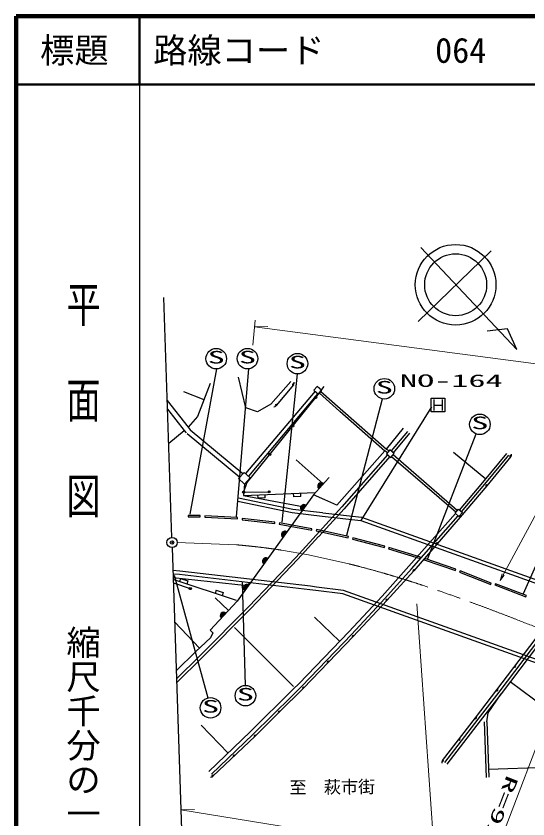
# Model space of a CAD drawing. Units: millimetres, scale not verified. Extents: x 40000 to 680000, y 20000 to 380000.
# Drawn here: x 40000 to 114682, y 262716 to 380000 of the extents above; entities that cross this region are included whole.
import ezdxf
from ezdxf.enums import TextEntityAlignment as Align

# ---------------------------------------------------------------- set-up
doc = ezdxf.new("R2010")
doc.units = ezdxf.units.MM
doc.header["$LTSCALE"] = 1000
doc.header["$PDMODE"] = 32
doc.header["$PDSIZE"] = 500
doc.linetypes.add('CHAIN', pattern=[18.5, 12, -1.5, 3.5, -1.5])
for name, color, linetype, lineweight in [('M-BGD', 7, 'Continuous', 25), ('M-BMK', 2, 'CHAIN', 13), ('M-BMK-SRVR', 3, 'Continuous', 25), ('M-STR-HTXT', 7, 'Continuous', 13), ('M-STR-STRC', 7, 'Continuous', 25), ('M-TTL', 2, 'Continuous', 140), ('M-TTL-BAND', 7, 'Continuous', 25), ('M-TTL-LINE', 7, 'Continuous', 50)]:
    doc.layers.add(name, color=color, linetype=linetype, lineweight=lineweight)
for name, color, linetype in [('M-BMK-HTXT', 7, 'Continuous'), ('M-OTRS', 6, 'Continuous'), ('M-TTL-TXT', 7, 'Continuous')]:
    doc.layers.add(name, color=color, linetype=linetype)
doc.styles.add('@ＭＳ ゴシック', font='')
doc.styles.add('ＭＳ ゴシック', font='')
doc.styles.get('@ＭＳ ゴシック').set_extended_font_data('@MS Gothic')
doc.styles.get('ＭＳ ゴシック').set_extended_font_data('MS Gothic')

# ---------------------------------------------------------------- blocks, each defined once
blk = doc.blocks.new('open_arrow')
at = {"color": 0, "linetype": 'Continuous', "lineweight": -2}
blk.add_lwpolyline([(7.5, 1.25), (0, 0), (7.5, -1.25)], dxfattribs=at)

msp = doc.modelspace()

# ---------------------------------------------------------------- linework, layer by layer
at = {"layer": 'M-BGD'}
for p, q in [((73525, 322788), (72440, 327260)), ((68331, 326348), (66461, 321513)), ((80077, 326609), (77173, 323287)), ((80464, 326135), (77960, 323105)), ((64412, 325138), (67414, 323976)), ((83627, 325210), (73478, 313162)), ((83953, 325889), (83464, 325329)), ((83464, 325329), (84124, 324751)), ((84883, 325895), (83710, 324266)), ((84614, 325311), (83953, 325889)), ((84124, 324751), (84614, 325311)), ((84254, 324890), (87201, 322287)), ((84485, 325152), (87269, 322694)), ((62060, 323842), (65132, 319930)), ((83710, 324266), (73681, 311839)), ((84047, 324856), (73899, 312807)), ((62102, 322574), (64534, 319477)), ((75215, 322179), (73525, 322788)), ((77173, 323287), (75215, 322179)), ((87286, 322691), (94035, 316730)), ((66461, 321513), (65132, 319930)), ((87219, 322284), (93804, 316468)), ((62268, 317606), (64534, 319477)), ((64534, 319477), (64796, 319120)), ((64953, 319025), (72630, 312629)), ((65132, 319930), (65401, 319563)), ((65401, 319563), (73078, 313167)), ((94035, 316730), (96536, 319816)), ((97115, 319337), (94723, 316475)), ((97422, 319080), (95026, 316214)), ((94414, 316466), (94005, 316754)), ((93804, 316468), (86801, 308535)), ((94213, 315927), (87549, 308284)), ((94516, 315666), (87847, 308017)), ((94184, 316200), (93804, 316468)), ((94550, 316625), (94061, 316059)), ((94061, 316059), (94662, 315539)), ((95151, 316105), (94550, 316625)), ((94662, 315539), (95151, 316105)), ((94771, 315665), (104151, 307566)), ((95000, 315929), (104380, 307831)), ((103805, 316304), (108532, 312400)), ((108096, 311872), (111599, 316113)), ((108403, 311616), (111907, 315858)), ((112173, 315650), (108676, 311373)), ((80866, 315184), (84808, 311663)), ((73257, 313327), (72463, 312431)), ((74147, 312538), (73257, 313327)), ((72463, 312431), (73353, 311642)), ((73353, 311642), (74147, 312538)), ((85570, 312517), (83390, 310075)), ((85637, 312570), (85588, 312515)), ((73353, 311642), (73196, 309984)), ((73681, 311839), (73201, 310437)), ((104703, 307842), (108096, 311872)), ((108676, 311373), (104820, 306804)), ((105009, 307584), (108403, 311616)), ((83390, 310075), (72282, 294547)), ((73196, 309984), (83617, 310417)), ((73196, 309984), (82017, 308321)), ((73201, 310437), (76917, 310506)), ((75301, 309571), (75280, 310071)), ((76343, 309614), (76322, 310114)), ((80511, 309788), (80490, 310287)), ((81553, 309831), (80511, 309788)), ((81553, 309831), (81533, 310331)), ((85038, 309328), (83390, 310075)), ((72348, 309140), (80288, 307479)), ((72450, 309629), (80369, 307973)), ((76343, 309614), (75301, 309571)), ((86801, 308535), (85056, 309326)), ((80288, 307479), (84643, 306963)), ((80369, 307973), (84726, 307457)), ((82017, 308321), (81724, 307845)), ((87847, 308017), (84165, 303987)), ((87549, 308284), (84286, 304712)), ((84744, 307455), (90396, 306784)), ((97302, 299617), (104099, 307337)), ((104060, 307366), (104570, 307970)), ((104616, 306896), (104060, 307366)), ((104570, 307970), (105127, 307500)), ((105127, 307500), (104616, 306896)), ((66849, 307061), (65096, 307061)), ((65096, 307061), (65096, 306861)), ((65096, 306861), (66849, 306861)), ((66849, 306861), (66849, 307061)), ((67552, 307001), (67541, 306802)), ((67541, 306802), (72313, 306536)), ((72324, 306735), (67552, 307001)), ((72313, 306536), (72324, 306735)), ((73006, 306624), (72983, 306425)), ((72983, 306425), (77743, 305879)), ((77766, 306078), (73006, 306624)), ((84661, 306961), (90281, 306295)), ((90281, 306295), (152512, 283959)), ((90396, 306784), (152246, 284586)), ((97713, 299252), (104512, 306973)), ((104820, 306804), (98033, 298980)), ((77743, 305879), (77766, 306078)), ((78440, 305972), (78404, 305775)), ((78404, 305775), (83139, 304919)), ((83175, 305115), (78440, 305972)), ((83139, 304919), (83175, 305115)), ((83815, 305012), (83771, 304817)), ((84300, 304903), (83815, 305012)), ((84268, 304714), (80795, 300913)), ((84147, 303989), (81088, 300640)), ((83771, 304817), (84267, 304705)), ((84285, 304703), (88466, 303764)), ((88510, 303959), (84318, 304901)), ((88466, 303764), (88510, 303959)), ((89153, 303777), (89102, 303584)), ((93798, 302561), (89153, 303777)), ((89102, 303584), (93747, 302368)), ((93747, 302368), (93798, 302561)), ((94377, 302367), (94319, 302176)), ((94319, 302176), (98970, 300768)), ((99028, 300959), (94377, 302367)), ((80795, 300913), (73896, 293687)), ((81088, 300640), (74183, 293407)), ((98970, 300768), (99028, 300959)), ((99622, 300746), (99558, 300557)), ((99558, 300557), (104124, 299026)), ((104188, 299216), (99622, 300746)), ((93415, 295283), (97302, 299617)), ((93821, 294912), (97713, 299252)), ((104124, 299026), (104188, 299216)), ((63881, 298928), (62889, 298997)), ((63835, 298430), (62906, 298495)), ((73707, 296766), (62925, 297925)), ((82848, 296203), (63835, 298430)), ((82935, 296696), (63881, 298928)), ((98033, 298980), (94110, 294646)), ((104796, 298961), (104723, 298775)), ((104723, 298775), (109253, 296987)), ((109326, 297174), (104796, 298961)), ((72157, 294650), (62934, 297670)), ((62948, 297228), (65422, 296360)), ((64009, 297844), (63854, 297369)), ((64009, 297844), (65047, 297504)), ((65047, 297504), (64892, 297029)), ((74035, 297188), (73707, 296766)), ((109253, 296987), (109326, 297174)), ((109940, 297083), (109868, 296896)), ((109868, 296896), (114382, 295153)), ((114454, 295339), (109940, 297083)), ((69199, 296145), (69043, 295670)), ((69199, 296145), (70237, 295805)), ((70237, 295805), (70081, 295330)), ((83759, 296096), (82866, 296201)), ((83819, 296593), (82935, 296696)), ((87655, 295608), (83759, 296096)), ((87772, 296097), (83819, 296593)), ((140598, 276615), (87655, 295608)), ((140763, 277087), (87772, 296097)), ((72282, 294547), (68307, 290305)), ((69068, 294992), (71001, 293180)), ((88528, 290031), (93415, 295283)), ((88928, 289654), (93821, 294912)), ((94110, 294646), (89177, 289364)), ((114382, 295153), (114454, 295339)), ((73896, 293687), (66807, 286550)), ((74183, 293407), (67089, 286266)), ((83531, 292204), (87214, 288664)), ((63141, 291466), (66777, 287682)), ((110132, 281558), (118023, 291983)), ((118320, 291694), (110453, 281232)), ((118641, 291454), (110771, 280988)), ((68307, 290305), (68702, 289920)), ((68702, 289920), (68352, 289195)), ((71880, 290674), (80484, 282039)), ((81298, 282509), (88528, 290031)), ((68352, 289195), (66243, 287169)), ((81691, 282123), (88928, 289654)), ((89177, 289364), (81931, 281823)), ((66243, 287169), (63379, 284339)), ((66807, 286550), (63416, 283205)), ((67089, 286266), (63435, 282661)), ((117216, 278926), (112108, 282767)), ((74174, 275430), (80420, 281653)), ((81931, 281823), (80173, 280067)), ((80282, 280720), (81691, 282123)), ((80438, 281651), (81298, 282509)), ((107045, 277508), (110132, 281558)), ((74559, 275037), (80264, 280722)), ((110453, 281232), (107390, 277312)), ((110771, 280988), (107706, 277067)), ((108861, 278206), (110771, 280988)), ((80155, 280069), (74867, 274787)), ((108673, 276894), (108861, 278206)), ((102215, 271240), (107045, 277508)), ((107390, 277312), (102511, 270974)), ((107706, 277067), (102828, 270730)), ((108274, 276879), (108567, 268782)), ((108673, 276894), (108967, 268797)), ((67000, 276423), (70937, 272322)), ((68133, 269630), (74174, 275430)), ((68514, 269234), (74559, 275037)), ((74867, 274787), (68728, 268950)), ((121023, 270360), (108926, 269921))]:
    msp.add_line(p, q, dxfattribs=at)
for centre, radius in [((83710, 324266), 150), ((83710, 324266), 100), ((83710, 324266), 50), ((80367, 320124), 150), ((80367, 320124), 100), ((80367, 320124), 50), ((77024, 315981), 150), ((77024, 315981), 100), ((77024, 315981), 50), ((73201, 310437), 150), ((73201, 310437), 100), ((73201, 310437), 50), ((76917, 310506), 150), ((76917, 310506), 100), ((76917, 310506), 50), ((65422, 296360), 150), ((65422, 296360), 100), ((65422, 296360), 50)]:
    msp.add_circle(centre, radius, dxfattribs=at)
for centre, radius, start, end in [((80464, 326135), 150, 50.43173, 230.43173), ((80464, 326135), 100, 50.43173, 230.43173), ((80464, 326135), 50, 50.43173, 230.43173), ((80078, 326454), 500, 320.43173, 5.43173), ((77575, 323424), 500, 275.43173, 320.43173), ((77960, 323105), 150, 50.43173, 230.43173), ((77960, 323105), 100, 50.43173, 230.43173), ((77960, 323105), 50, 50.43173, 230.43173), ((112173, 315650), 150, 50.73434, 230.73434), ((112173, 315650), 100, 50.73434, 230.73434), ((112173, 315650), 50, 50.73434, 230.73434), ((111786, 315966), 500, 320.73434, 5.73434), ((84505, 311324), 500, 48.23271, 228.23271), ((84505, 311324), 500, 48.23271, 228.23271), ((84505, 311324), 450, 48.23271, 228.23271), ((84505, 311324), 400, 48.23271, 228.23271), ((84505, 311324), 350, 48.23271, 228.23271), ((84505, 311324), 300, 48.23271, 228.23271), ((84505, 311324), 250, 48.23271, 228.23271), ((84505, 311324), 200, 48.23271, 228.23271), ((84505, 311324), 150, 48.23271, 228.23271), ((84505, 311324), 100, 48.23271, 228.23271), ((84505, 311324), 50, 48.23271, 228.23271), ((108676, 311373), 150, 50.73434, 229.83811), ((108676, 311373), 100, 50.73434, 229.83811), ((108676, 311373), 50, 50.73434, 229.83811), ((82001, 308134), 500, 54.42335, 234.42335), ((82001, 308134), 500, 54.42335, 234.42335), ((82001, 308134), 450, 54.42335, 234.42335), ((82001, 308134), 400, 54.42335, 234.42335), ((82001, 308134), 350, 54.42335, 234.42335), ((82001, 308134), 300, 54.42335, 234.42335), ((82001, 308134), 250, 54.42335, 234.42335), ((82001, 308134), 200, 54.42335, 234.42335), ((82001, 308134), 150, 54.42335, 234.42335), ((82001, 308134), 100, 54.42335, 234.42335), ((82001, 308134), 50, 54.42335, 234.42335), ((104820, 306804), 150, 49.83811, 229.05732), ((104820, 306804), 100, 49.83811, 229.05732), ((104820, 306804), 50, 49.83811, 229.05732), ((79224, 304252), 500, 54.42335, 234.42335), ((79224, 304252), 500, 54.42335, 234.42335), ((79224, 304252), 450, 54.42335, 234.42335), ((79224, 304252), 400, 54.42335, 234.42335), ((79224, 304252), 350, 54.42335, 234.42335), ((79224, 304252), 300, 54.42335, 234.42335), ((79224, 304252), 250, 54.42335, 234.42335), ((79224, 304252), 200, 54.42335, 234.42335), ((79224, 304252), 150, 54.42335, 234.42335), ((79224, 304252), 100, 54.42335, 234.42335), ((79224, 304252), 50, 54.42335, 234.42335), ((101426, 302892), 150, 49.05732, 229.05732), ((101426, 302892), 100, 49.05732, 229.05732), ((101426, 302892), 50, 49.05732, 229.05732), ((76447, 300370), 500, 54.42335, 234.42335), ((76447, 300370), 500, 54.42335, 234.42335), ((76447, 300370), 450, 54.42335, 234.42335), ((76447, 300370), 400, 54.42335, 234.42335), ((76447, 300370), 350, 54.42335, 234.42335), ((76447, 300370), 300, 54.42335, 234.42335), ((76447, 300370), 250, 54.42335, 234.42335), ((76447, 300370), 200, 54.42335, 234.42335), ((76447, 300370), 150, 54.42335, 234.42335), ((76447, 300370), 100, 54.42335, 234.42335), ((76447, 300370), 50, 54.42335, 234.42335), ((98033, 298980), 150, 49.05732, 227.85546), ((98033, 298980), 100, 49.05732, 227.85546), ((98033, 298980), 50, 49.05732, 227.85546), ((73670, 296488), 500, 54.42335, 234.42335), ((73670, 296488), 500, 54.42335, 234.42335), ((73670, 296488), 450, 54.42335, 234.42335), ((73670, 296488), 400, 54.42335, 234.42335), ((73670, 296488), 350, 54.42335, 234.42335), ((73670, 296488), 300, 54.42335, 234.42335), ((73670, 296488), 250, 54.42335, 234.42335), ((73670, 296488), 200, 54.42335, 234.42335), ((73670, 296488), 150, 54.42335, 234.42335), ((73670, 296488), 100, 54.42335, 234.42335), ((73670, 296488), 50, 54.42335, 234.42335), ((94110, 294646), 150, 47.85546, 226.9559), ((94110, 294646), 100, 47.85546, 226.9559), ((94110, 294646), 50, 47.85546, 226.9559), ((70294, 292426), 500, 46.85528, 226.85528), ((70294, 292426), 500, 46.85528, 226.85528), ((70294, 292426), 450, 46.85528, 226.85528), ((70294, 292426), 400, 46.85528, 226.85528), ((70294, 292426), 350, 46.85528, 226.85528), ((70294, 292426), 300, 46.85528, 226.85528), ((70294, 292426), 250, 46.85528, 226.85528), ((70294, 292426), 200, 46.85528, 226.85528), ((70294, 292426), 150, 46.85528, 226.85528), ((70294, 292426), 100, 46.85528, 226.85528), ((70294, 292426), 50, 46.85528, 226.85528), ((89177, 289364), 150, 46.9559, 226.143), ((89177, 289364), 100, 46.9559, 226.143), ((89177, 289364), 50, 46.9559, 226.143), ((85554, 285593), 150, 46.143, 226.143), ((85554, 285593), 100, 46.143, 226.143), ((85554, 285593), 50, 46.143, 226.143), ((112762, 285033), 150, 232.87832, 52.87832), ((112762, 285033), 100, 232.87832, 52.87832), ((112762, 285033), 50, 232.87832, 52.87832), ((81931, 281823), 150, 46.143, 224.96378), ((81931, 281823), 100, 46.143, 224.96378), ((81931, 281823), 50, 46.143, 224.96378), ((110132, 281558), 150, 232.68092, 52.87832), ((110132, 281558), 100, 232.68092, 52.87832), ((110132, 281558), 50, 232.68092, 52.87832), ((78390, 278306), 150, 44.96378, 224.96378), ((78390, 278306), 100, 44.96378, 224.96378), ((78390, 278306), 50, 44.96378, 224.96378), ((107045, 277508), 150, 232.38328, 52.68092), ((107045, 277508), 100, 232.38328, 52.68092), ((107045, 277508), 50, 232.38328, 52.68092), ((74867, 274787), 150, 44.96378, 223.55948), ((74867, 274787), 100, 44.96378, 223.55948), ((74867, 274787), 50, 44.96378, 223.55948), ((104630, 274374), 150, 232.38328, 52.38328), ((104630, 274374), 100, 232.38328, 52.38328), ((104630, 274374), 50, 232.38328, 52.38328), ((71798, 271869), 150, 43.55948, 223.55948), ((71798, 271869), 100, 43.55948, 223.55948), ((71798, 271869), 50, 43.55948, 223.55948), ((102611, 270935), 500, 142.38328, 187.38328), ((102215, 271240), 150, 232.38328, 52.38328), ((102215, 271240), 100, 232.38328, 52.38328), ((102215, 271240), 50, 232.38328, 52.38328), ((68384, 269312), 500, 268.55948, 313.55948), ((68728, 268950), 150, 43.55948, 223.55948), ((68728, 268950), 100, 43.55948, 223.55948), ((68728, 268950), 50, 43.55948, 223.55948)]:
    msp.add_arc(centre, radius, start, end, dxfattribs=at)
at = {"layer": 'M-BMK'}
for p, q in [((63506, 303074), (72141, 302760)), ((78744, 301982), (82663, 301274)), ((82663, 301274), (88556, 299981))]:
    msp.add_line(p, q, dxfattribs=at)
msp.add_arc((63859, 204107), 99000, 81.35093, 85.19919, dxfattribs=at)
msp.add_open_spline([(88556, 299981), (88735, 299937), (88915, 299892), (89095, 299847), (89274, 299801), (89454, 299756), (89633, 299709), (89812, 299663), (89991, 299617), (90170, 299570), (91245, 299288), (92316, 298993), (93384, 298687), (94985, 298226), (96579, 297740), (98164, 297225), (98852, 297001), (99538, 296772), (100224, 296541), (100909, 296309), (101593, 296074), (102277, 295837), (102960, 295599), (103642, 295358), (104324, 295114), (108563, 293595), (112761, 291960), (116949, 290303), (123143, 287852), (129317, 285351), (135567, 283044), (139735, 281506), (143937, 280053), (148193, 278776), (148902, 278563), (149613, 278355), (150325, 278153), (151037, 277951), (151751, 277754), (152466, 277561), (153181, 277369), (153898, 277181), (154617, 277003), (154910, 276930), (155204, 276859), (155497, 276789), (155791, 276719), (156085, 276650), (156380, 276582), (156674, 276515), (156969, 276448), (157264, 276382)], degree=3, knots=[0, 0, 0, 0, 1, 1, 1, 2, 2, 2, 3, 3, 3, 4, 4, 4, 5, 5, 5, 6, 6, 6, 7, 7, 7, 8, 8, 8, 9, 9, 9, 10, 10, 10, 11, 11, 11, 12, 12, 12, 13, 13, 13, 14, 14, 14, 15, 15, 15, 16, 16, 16, 17, 17, 17, 17], dxfattribs=at)
at = {"layer": 'M-BMK-SRVR'}
for p, q in [((99079, 346168), (113053, 331302)), ((109315, 345722), (98671, 335377)), ((62732, 303850), (61563, 338864)), ((111690, 334299), (108750, 333950)), ((113053, 331302), (111690, 334299)), ((62782, 302351), (64159, 261102))]:
    msp.add_line(p, q, dxfattribs=at)
for centre, radius in [((104138, 340747), 5885), ((104138, 340747), 4520), ((62757, 303101), 750)]:
    msp.add_circle(centre, radius, dxfattribs=at)
msp.add_point((62757, 303101), dxfattribs=at)
at = {"layer": 'M-OTRS'}
msp.add_point((62757, 303101), dxfattribs=at)
at = {"layer": 'M-STR-HTXT'}
for p, q in [((74532, 331927), (74891, 335593)), ((74794, 334598), (76751, 334665)), ((74794, 334598), (189097, 319543)), ((98493, 294139), (102210, 240333)), ((121660, 288401), (111340, 261306)), ((64060, 264065), (66018, 264072)), ((64060, 264065), (131905, 253025))]:
    msp.add_line(p, q, dxfattribs=at)
at = {"layer": 'M-STR-STRC'}
for p, q in [((65413, 307220), (69310, 328450)), ((72143, 306888), (73955, 328473)), ((78839, 306087), (81082, 327730)), ((88278, 304162), (93450, 324088)), ((100572, 322182), (100572, 324182)), ((100572, 324182), (102572, 324182)), ((100962, 323972), (100962, 322372)), ((102162, 323972), (102162, 322372)), ((102572, 324182), (102572, 322182)), ((100600, 322910), (90281, 306295)), ((100962, 323172), (102162, 323172)), ((102572, 322182), (100572, 322182)), ((100073, 300756), (107120, 318960)), ((114049, 295628), (121300, 312102)), ((63075, 298312), (67983, 280392)), ((72985, 297240), (73421, 282215))]:
    msp.add_line(p, q, dxfattribs=at)
for centre in [(69206, 329947), (73765, 329961), (81050, 329230), (93738, 325560), (107670, 320355), (73464, 280716), (68379, 278945)]:
    msp.add_circle(centre, 1500, dxfattribs=at)
at = {"layer": 'M-TTL'}
for p, q in [((40000, 380000), (40000, 20000)), ((680000, 380000), (40000, 380000))]:
    msp.add_line(p, q, dxfattribs=at)
at = {"layer": 'M-TTL', "color": 7, "lineweight": 13}
msp.add_lwpolyline([(110621, 297545), (130345, 334124), (165856, 334124)], dxfattribs=at)
at = {"layer": 'M-TTL-BAND'}
msp.add_line((58000, 370000), (58000, 20000), dxfattribs=at)
at = {"layer": 'M-TTL-LINE'}
for p, q in [((58000, 380000), (58000, 370000)), ((40000, 370000), (680000, 370000))]:
    msp.add_line(p, q, dxfattribs=at)

# ---------------------------------------------------------------- block references
at = {"layer": 'M-TTL', "color": 7, "lineweight": 13, "xscale": 133, "yscale": 133, "rotation": 61.7}
msp.add_blockref('open_arrow', (110621, 297545), dxfattribs=at)

# ---------------------------------------------------------------- texts
at = {"layer": 'M-BMK-HTXT', "style": 'ＭＳ ゴシック'}
msp.add_text('至\u3000萩市街', height=1833, rotation=0.47, dxfattribs=at).set_placement((79910, 265858), align=Align.BOTTOM_LEFT)
at = {"layer": 'M-STR-HTXT', "style": 'ＭＳ ゴシック', "width": 2}
msp.add_text('R=99', height=1833, rotation=248.843, dxfattribs=at).set_placement((111122, 269452), align=Align.BOTTOM_LEFT)
at = {"layer": 'M-STR-STRC', "style": 'ＭＳ ゴシック', "width": 2}
for s, p in [('S', (67956, 328697)), ('S', (72515, 328711)), ('S', (79800, 327980)), ('NO-164', (96024, 325273)), ('S', (92488, 324310)), ('S', (106420, 319105)), ('S', (72214, 279466)), ('S', (67129, 277695))]:
    msp.add_text(s, height=1833, dxfattribs=at).set_placement(p, align=Align.BOTTOM_LEFT)
at = {"layer": 'M-TTL-BAND', "style": '@ＭＳ ゴシック', "width": 1.4}
msp.add_text('平  面  図', height=3666, rotation=270, dxfattribs=at).set_placement((49777, 306475), align=Align.MIDDLE_RIGHT)
at = {"layer": 'M-TTL-BAND', "style": '@ＭＳ ゴシック'}
msp.add_text('縮尺千分の一', height=3666, rotation=270, dxfattribs=at).set_placement((49777, 261030), align=Align.MIDDLE_RIGHT)
at = {"layer": 'M-TTL-TXT', "style": 'ＭＳ ゴシック'}
msp.add_text('標題', height=3666, dxfattribs=at).set_placement((48500, 375000), align=Align.MIDDLE_CENTER)
for s, p in [('路線コード', (60000, 375000)), ('064', (101142, 375000))]:
    msp.add_text(s, height=3666, dxfattribs=at).set_placement(p, align=Align.MIDDLE_LEFT)

doc.saveas('drawing.dxf')
